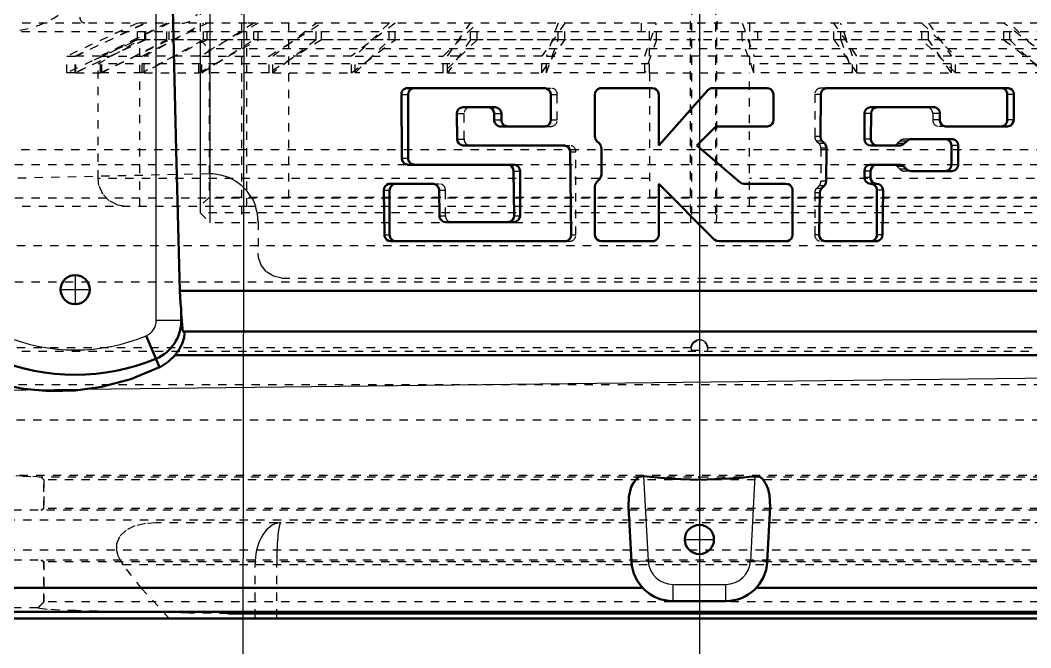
# Model space of a CAD drawing. Header units: millimetres. Extents: x 29178 to 37588, y 1365 to 7305.
# Drawn here: x 31021.9 to 31143.3, y 4252.4 to 4327.8 of the extents above; entities that cross this region are included whole.
import ezdxf

# ---------------------------------------------------------------- set-up
doc = ezdxf.new("R2010")
doc.units = ezdxf.units.MM
for name, pattern in [('CENTER', [7, 4, -1, 1, -1]), ('CENTER2', [28.575, 19.05, -3.175, 3.175, -3.175]), ('Dashed', [2, 1, -1])]:
    doc.linetypes.add(name, pattern=pattern)
for name, color, linetype, lineweight in [('2d ConnectionPoints', 7, 'Continuous', 50), ('AM_0', 7, 'Continuous', 50), ('AM_4', 3, 'Continuous', 25), ('AM_5', 3, 'Continuous', 25), ('AM_7', 7, 'CENTER', 25), ('AM_9', 6, 'Dashed', 25), ('CENTRO', 1, 'CENTER2', 15)]:
    doc.layers.add(name, color=color, linetype=linetype, lineweight=lineweight)

# ---------------------------------------------------------------- blocks, each defined once
blk = doc.blocks.new('1_SKF_MBL_24_0_in_SKFSNL5246201224KH3024_4')
at = {"layer": 'AM_9'}
for p, q in [((23, 67.5), (23, -67.5)), ((24.96, 41.8), (21, 36.56)), ((24.96, 41.34), (21, 37.28)), ((23, 36.56), (26.96, 41.8)), ((23, 37.28), (26.96, 41.34)), ((24.96, 30.78), (24.96, 41.34)), ((26.96, 41.34), (26.96, 30.78)), ((23, 37.28), (21, 37.28)), ((23, 36.56), (21, 36.56)), ((21, 26.72), (24.96, 30.78)), ((26.96, 30.78), (23, 26.72)), ((26.96, 30.78), (24.96, 30.78)), ((21, 27.51), (24.96, 30.28)), ((26.96, 30.28), (23, 27.51)), ((26.96, 30.28), (24.96, 30.28)), ((24.96, 30.28), (24.96, 18.93)), ((26.96, 18.93), (26.96, 30.28)), ((23, 27.51), (21, 27.51)), ((23, 26.72), (21, 26.72)), ((24.96, 18.93), (21, 16.16)), ((24.96, 18.39), (21, 16.98)), ((23, 16.16), (26.96, 18.93)), ((23, 16.98), (26.96, 18.39)), ((26.96, 18.93), (24.96, 18.93)), ((24.96, 6.55), (24.96, 18.39)), ((26.96, 18.39), (24.96, 18.39)), ((26.96, 18.39), (26.96, 6.55)), ((23, 16.98), (21, 16.98)), ((23, 16.16), (21, 16.16)), ((23, 7), (21, 7)), ((21, 5.15), (24.96, 6.55)), ((26.96, 6.55), (23, 5.15)), ((26.96, 6.55), (24.96, 6.55)), ((21, 6), (26.96, 6)), ((23, 5.15), (21, 5.15)), ((24.96, 6), (24.96, -6)), ((26.96, -6), (26.96, 6)), ((24.96, -6.55), (21, -5.15)), ((23, -5.15), (21, -5.15)), ((26.96, -6), (21, -6)), ((23, -5.15), (26.96, -6.55)), ((21, -7), (23, -7)), ((24.96, -18.39), (24.96, -6.55)), ((26.96, -6.55), (24.96, -6.55)), ((26.96, -6.55), (26.96, -18.39)), ((23, -16.16), (21, -16.16)), ((21, -16.16), (24.96, -18.93)), ((23, -16.98), (21, -16.98)), ((21, -16.98), (24.96, -18.39)), ((26.96, -18.93), (23, -16.16)), ((26.96, -18.39), (23, -16.98)), ((26.96, -18.39), (24.96, -18.39)), ((24.96, -18.93), (24.96, -30.28)), ((26.96, -18.93), (24.96, -18.93)), ((26.96, -30.28), (26.96, -18.93)), ((23, -26.72), (21, -26.72)), ((24.96, -30.78), (21, -26.72)), ((23, -27.51), (21, -27.51)), ((24.96, -30.28), (21, -27.51)), ((23, -26.72), (26.96, -30.78)), ((23, -27.51), (26.96, -30.28)), ((26.96, -30.28), (24.96, -30.28)), ((24.96, -41.34), (24.96, -30.78)), ((26.96, -30.78), (24.96, -30.78)), ((26.96, -30.78), (26.96, -41.34)), ((23, -36.56), (21, -36.56)), ((21, -36.56), (24.96, -41.8)), ((23, -37.28), (21, -37.28)), ((21, -37.28), (24.96, -41.34)), ((26.96, -41.8), (23, -36.56)), ((26.96, -41.34), (23, -37.28)), ((26.96, -41.34), (24.96, -41.34)), ((24.96, -41.8), (24.96, -51.27)), ((26.96, -41.8), (24.96, -41.8)), ((26.96, -51.27), (26.96, -41.8)), ((23, -45.4), (21, -45.4)), ((24.96, -51.68), (21, -45.4)), ((23, -46.03), (21, -46.03)), ((24.96, -51.27), (21, -46.03)), ((23, -45.4), (26.96, -51.68)), ((23, -46.03), (26.96, -51.27)), ((26.96, -51.27), (24.96, -51.27)), ((26.96, -51.68), (24.96, -51.68)), ((24.96, -59.8), (24.96, -51.68)), ((26.96, -51.68), (26.96, -59.8)), ((21, -53), (24.96, -60.14)), ((23, -53), (21, -53)), ((26.96, -60.14), (23, -53)), ((23, -53.53), (21, -53.53)), ((21, -53.53), (24.96, -59.8)), ((26.96, -59.8), (23, -53.53)), ((24.96, -66.97), (21, -59.16)), ((23, -59.16), (21, -59.16)), ((23, -59.16), (26.96, -66.97)), ((23, -59.57), (21, -59.57)), ((24.96, -66.71), (21, -59.57)), ((21, -60), (23, -60)), ((23, -59.57), (26.96, -66.71)), ((26.96, -59.8), (24.96, -59.8)), ((26.96, -60.14), (24.96, -60.14)), ((24.96, -60.14), (24.96, -66.71)), ((26.96, -66.71), (26.96, -60.14)), ((21, -63.7), (24.96, -71.97)), ((23, -63.7), (21, -63.7)), ((23, -63.98), (21, -63.98)), ((21, -63.98), (24.96, -71.79)), ((26.96, -71.97), (23, -63.7)), ((26.96, -71.79), (23, -63.98)), ((23, -66.51), (21, -66.51)), ((24.96, -75.01), (21, -66.51)), ((23, -66.65), (21, -66.65)), ((24.96, -74.92), (21, -66.65)), ((23, -66.51), (26.96, -75.01)), ((23, -66.65), (26.96, -74.92)), ((26.96, -66.71), (24.96, -66.71)), ((21, -67.5), (24.96, -76)), ((21, -67.5), (23.41, -72.66)), ((23, -67.5), (21, -67.5)), ((23, -67.5), (26.96, -76)), ((25.41, -72.66), (23, -67.5)), ((26.96, -66.97), (24.96, -66.97)), ((24.96, -71.79), (24.96, -66.97)), ((26.96, -66.97), (26.96, -71.79)), ((26.96, -71.79), (24.96, -71.79)), ((26.96, -71.97), (24.96, -71.97)), ((24.96, -71.97), (24.96, -74.92)), ((26.96, -74.92), (26.96, -71.97)), ((26.96, -74.92), (24.96, -74.92)), ((26.96, -75.01), (24.96, -75.01)), ((24.96, -76), (24.96, -75.01)), ((26.96, -75.01), (26.96, -76)), ((26.96, -76), (24.96, -76))]:
    blk.add_line(p, q, dxfattribs=at)
blk = doc.blocks.new('2_SKF_KML_24_0_in_SKFSNL5246201224KH3024_4')
at = {"layer": 'AM_5'}
blk.add_line((23, -60), (43, -60), dxfattribs=at)
at = {"layer": 'AM_9'}
for p, q in [((25.89, 72.25), (25.89, 6)), ((39.67, 72.25), (39.67, 6)), ((23, 67.25), (23, 6)), ((24.08, 58.92), (24.08, -58.92)), ((41.92, 58.92), (41.92, -58.92)), ((23.01, 6), (23, 5.79)), ((43, 6), (26.96, 6)), ((23, -5.79), (23.01, -6)), ((23, -6), (23, -67.25)), ((25.89, -6), (25.89, -72.25)), ((26.96, -6), (43, -6)), ((39.67, -6), (39.67, -72.25)), ((23, -60), (24.08, -58.92)), ((24.08, -58.92), (41.92, -58.92)), ((41.92, -58.92), (43, -60)), ((43, -67.25), (23, -67.25)), ((25.89, -72.25), (23.01, -67.25)), ((39.67, -72.25), (25.89, -72.25))]:
    blk.add_line(p, q, dxfattribs=at)
blk.add_lwpolyline([(43, -68.91), (42.85, -69.89), (42.34, -70.9), (41.53, -71.68), (40.51, -72.14), (39.67, -72.25)], dxfattribs=at)
blk = doc.blocks.new('3_H_3024_sleeve_h_0_in_SKFSNL5246201224KH3024_4')
at = {"layer": 'AM_5'}
blk.add_line((45, -58.77), (5, -58.77), dxfattribs=at)
at = {"layer": 'AM_9'}
for p, q in [((43.77, 60), (43.77, -60)), ((45, 58.77), (45, -58.77)), ((43.77, 2.09), (-27, 2.17)), ((-27, 1.92), (45, 1.92)), ((45, 2.05), (43.77, 2.09)), ((-27, -0.96), (45, -0.96)), ((43.77, -1.05), (-27, -1.08)), ((45, -1.03), (43.77, -1.05)), ((-27, -55), (45, -55)), ((43.77, -60), (45, -58.77)), ((5, -60), (43.77, -60))]:
    blk.add_line(p, q, dxfattribs=at)
blk = doc.blocks.new('4_FRB_22_215_location_rng_1_0_in_SKFSNL5246201224KH3024_4')
at = {"layer": 'AM_9'}
for p, q in [((21, 108.75), (21, -54.375)), ((43, 108.75), (43, -54.375)), ((21, -49.375), (43, -49.375)), ((43, -54.375), (21, -54.375))]:
    blk.add_line(p, q, dxfattribs=at)
blk = doc.blocks.new('6_1224_KM_simple_0_in_SKFSNL5246201224KH3024_4')
at = {"layer": 'AM_9'}
for p, q in [((22.01, -83.46), (22.01, 83.46)), ((21, -54.38), (21, -105.4))]:
    blk.add_line(p, q, dxfattribs=at)
for centre, radius, start, end in [((18.9, -62.19), 2.1, 0, 92.3859), ((20.3, -73.75), 0.7, 270, 360), ((10.5, -83.46), 11.51, 279.4996, 51.5166)]:
    blk.add_arc(centre, radius, start, end, dxfattribs=at)
blk = doc.blocks.new('10_SNL_524_620_CAP_0_in_SKFSNL5246201224KH3024_4')
at = {"layer": 'AM_0'}
for p, q in [((88.82, 6.81), (88.82, 99.94)), ((91.7, -95.54), (91.7, 95.54)), ((53.16, -62.42), (53.16, 62.42)), ((58.01, -62.03), (58.01, 62)), ((60.88, -62.98), (60.88, 62.98)), ((29.57, 37.78), (32.63, 37.76)), ((28.8, 15.34), (28.8, 37.06)), ((32.63, 36.99), (29.57, 36.99)), ((33.4, 37.02), (33.4, 29.63)), ((34.93, 25.44), (34.93, 30.36)), ((35.7, 31.09), (38, 31.07)), ((38, 30.28), (35.7, 30.28)), ((38.76, 30.32), (38.76, 25.4)), ((31.1, 28.16), (31.1, 20.57)), ((32.63, 28.89), (31.87, 28.9)), ((35.47, 24.6), (35.16, 24.91)), ((38.54, 24.88), (38.22, 24.57)), ((35.7, 24.06), (35.7, 20.57)), ((38, 24.04), (38, 20.57)), ((41.06, 22.06), (46.42, 21.99)), ((40.3, 21.31), (40.3, 20.57)), ((46.42, 21.32), (41.06, 21.32)), ((47.19, 21.23), (47.19, 15.14)), ((31.87, 20.64), (34.93, 20.61)), ((34.93, 19.83), (31.87, 19.83)), ((38.76, 20.57), (39.53, 20.56)), ((39.53, 19.83), (38.76, 19.83)), ((34.62, 14.53), (29.57, 14.57)), ((35.47, 15.06), (35.16, 14.74)), ((39.98, 15.23), (36.02, 15.28)), ((40.84, 14.68), (40.52, 15)), ((46.42, 14.39), (41.38, 14.45)), ((41.06, 11.2), (46.42, 11.2)), ((40.3, 5.35), (40.3, 10.43)), ((47.19, 10.43), (47.19, 2.32)), ((29.57, 8.9), (32.63, 8.9)), ((79.07, 8.5), (85.66, 8.15)), ((28.8, 1.58), (28.8, 8.13)), ((33.4, 8.13), (33.4, 2.32)), ((35.7, -0.29), (40.11, 4.85)), ((90.4, 3.16), (90.4, -3.16)), ((33.62, 1.78), (35.7, -0.29)), ((46.97, 1.78), (40.3, -4.89)), ((35.7, -4.89), (29.06, 1.01)), ((28.8, -11.78), (28.8, -5.66)), ((29.57, -4.89), (35.7, -4.89)), ((40.3, -4.89), (46.42, -4.89)), ((47.19, -5.66), (47.19, -11.78)), ((88.82, -99.94), (88.82, -6.81)), ((85.66, -8.15), (79.07, -8.5)), ((35.47, -12.01), (35.16, -12.33)), ((39.21, -11.78), (36.02, -11.78)), ((40.07, -12.33), (39.75, -12.01)), ((34.62, -12.55), (29.57, -12.55)), ((46.42, -12.55), (40.61, -12.55)), ((36.46, -15.51), (46.42, -15.4)), ((35.7, -28.35), (35.7, -16.28)), ((47.19, -16.15), (47.19, -37.09)), ((29.57, -17.86), (32.63, -17.84)), ((28.8, -35.09), (28.8, -18.63)), ((33.4, -18.59), (33.4, -23.88)), ((38.76, -21.55), (44.13, -21.55)), ((38, -35), (38, -22.3)), ((44.13, -22.26), (38.76, -22.32)), ((44.89, -30.48), (44.89, -22.3)), ((31.87, -23.79), (32.63, -23.79)), ((31.1, -28.4), (31.1, -24.54)), ((32.63, -24.64), (31.87, -24.65)), ((31.87, -29.14), (34.93, -29.11)), ((41.06, -31.27), (44.13, -31.23)), ((40.3, -37.18), (40.3, -32.02)), ((29.57, -34.99), (37.23, -34.99)), ((37.23, -35.74), (29.57, -35.81)), ((41.06, -37.23), (46.42, -37.23)), ((46.42, -37.83), (41.06, -37.9)), ((55.93, -62.25), (56.71, -62.18)), ((56.71, -62.25), (55.93, -62.25)), ((58.53, -66.47), (62.33, -64.86))]:
    blk.add_line(p, q, dxfattribs=at)
for points in [[(28.8, 37.06), (28.81, 37.14), (28.88, 37.38), (29.03, 37.58), (29.24, 37.72), (29.49, 37.78), (29.57, 37.78)], [(32.63, 37.76), (32.89, 37.71), (33.11, 37.59), (33.28, 37.41), (33.38, 37.18), (33.4, 37.02)], [(34.93, 30.36), (34.94, 30.45), (35.01, 30.68), (35.16, 30.88), (35.37, 31.03), (35.62, 31.09), (35.7, 31.09)], [(38, 31.07), (38.25, 31.03), (38.48, 30.9), (38.65, 30.71), (38.74, 30.48), (38.76, 30.32)], [(33.4, 29.63), (33.4, 29.55), (33.32, 29.31), (33.17, 29.1), (32.96, 28.96), (32.72, 28.9), (32.63, 28.89)], [(31.1, 28.16), (31.11, 28.25), (31.18, 28.49), (31.33, 28.69), (31.54, 28.83), (31.79, 28.9), (31.87, 28.9)], [(35.16, 24.91), (35.01, 25.12), (34.94, 25.36), (34.93, 25.44)], [(35.47, 24.6), (35.62, 24.39), (35.69, 24.15), (35.7, 24.06)], [(38, 24.04), (38.02, 24.21), (38.12, 24.44), (38.22, 24.57)], [(38.76, 25.4), (38.74, 25.24), (38.64, 25), (38.54, 24.88)], [(40.3, 21.31), (40.3, 21.34), (40.35, 21.59), (40.48, 21.8), (40.68, 21.96), (40.92, 22.05), (41.06, 22.06)], [(46.42, 21.99), (46.68, 21.94), (46.9, 21.82), (47.07, 21.63), (47.17, 21.39), (47.19, 21.23)], [(31.87, 20.64), (31.61, 20.69), (31.39, 20.81), (31.22, 21), (31.12, 21.24), (31.1, 21.4)], [(35.7, 21.36), (35.69, 21.27), (35.62, 21.03), (35.47, 20.82), (35.26, 20.68), (35.01, 20.61), (34.93, 20.61)], [(38.76, 20.57), (38.51, 20.62), (38.28, 20.74), (38.11, 20.93), (38.02, 21.17), (38, 21.34)], [(40.3, 21.31), (40.29, 21.22), (40.22, 20.98), (40.07, 20.77), (39.86, 20.63), (39.61, 20.57), (39.53, 20.56)], [(29.57, 14.57), (29.32, 14.62), (29.09, 14.74), (28.92, 14.94), (28.82, 15.17), (28.8, 15.34)], [(35.16, 14.74), (34.95, 14.6), (34.7, 14.53), (34.62, 14.53)], [(35.47, 15.06), (35.68, 15.2), (35.93, 15.27), (36.02, 15.28)], [(39.98, 15.23), (40.23, 15.19), (40.46, 15.06), (40.52, 15)], [(41.38, 14.45), (41.13, 14.5), (40.9, 14.63), (40.84, 14.68)], [(47.19, 15.14), (47.18, 15.05), (47.11, 14.81), (46.96, 14.6), (46.75, 14.46), (46.5, 14.39), (46.42, 14.39)], [(40.3, 10.43), (40.34, 10.69), (40.46, 10.91), (40.66, 11.08), (40.9, 11.18), (41.06, 11.2)], [(46.42, 11.2), (46.68, 11.16), (46.9, 11.03), (47.07, 10.84), (47.17, 10.61), (47.19, 10.43)], [(28.8, 8.13), (28.85, 8.39), (28.97, 8.61), (29.17, 8.78), (29.4, 8.88), (29.57, 8.9)], [(32.63, 8.9), (32.89, 8.86), (33.11, 8.73), (33.28, 8.54), (33.38, 8.31), (33.4, 8.13)], [(75.38, 6.7), (75.39, 6.98), (75.48, 7.25), (75.72, 7.58), (76.3, 8), (76.97, 8.27), (77.68, 8.43), (79.07, 8.5)], [(75.38, 6.7), (75.62, 4.57), (75.83, 0), (75.72, -3.35), (75.38, -6.7)], [(40.3, 5.35), (40.25, 5.1), (40.11, 4.85)], [(29.06, 1.01), (28.9, 1.21), (28.82, 1.45), (28.8, 1.58)], [(33.62, 1.78), (33.48, 1.99), (33.41, 2.24), (33.4, 2.32)], [(47.19, 2.32), (47.15, 2.07), (47.02, 1.84), (46.97, 1.78)], [(28.8, -5.66), (28.85, -5.4), (28.97, -5.18), (29.16, -5.01), (29.4, -4.91), (29.57, -4.89)], [(46.42, -4.89), (46.68, -4.93), (46.9, -5.06), (47.07, -5.25), (47.17, -5.49), (47.19, -5.66)], [(79.07, -8.5), (77.87, -8.46), (76.7, -8.18), (76.18, -7.93), (75.6, -7.45), (75.44, -7.17), (75.38, -6.85), (75.38, -6.7)], [(29.57, -12.55), (29.32, -12.51), (29.09, -12.38), (28.92, -12.19), (28.82, -11.95), (28.8, -11.78)], [(35.47, -12.01), (35.68, -11.86), (35.93, -11.79), (36.02, -11.78)], [(39.21, -11.78), (39.47, -11.83), (39.69, -11.95), (39.75, -12.01)], [(47.19, -11.78), (47.15, -12.04), (47.02, -12.26), (46.83, -12.43), (46.59, -12.53), (46.42, -12.55)], [(35.16, -12.33), (34.95, -12.47), (34.7, -12.54), (34.62, -12.55)], [(40.61, -12.55), (40.36, -12.51), (40.13, -12.38), (40.07, -12.33)], [(35.7, -16.28), (35.7, -16.2), (35.77, -15.95), (35.92, -15.74), (36.13, -15.59), (36.38, -15.52), (36.46, -15.51)], [(46.42, -15.4), (46.68, -15.43), (46.9, -15.55), (47.07, -15.74), (47.17, -15.98), (47.19, -16.15)], [(28.8, -18.63), (28.81, -18.55), (28.88, -18.3), (29.03, -18.09), (29.24, -17.94), (29.49, -17.87), (29.57, -17.86)], [(32.63, -17.84), (32.89, -17.88), (33.11, -18), (33.28, -18.19), (33.38, -18.42), (33.4, -18.59)], [(38, -23.08), (38, -23), (38.07, -22.75), (38.22, -22.55), (38.43, -22.4), (38.68, -22.33), (38.76, -22.32)], [(44.13, -22.26), (44.38, -22.3), (44.6, -22.42), (44.77, -22.6), (44.87, -22.84), (44.89, -23)], [(33.4, -23.88), (33.4, -23.97), (33.32, -24.21), (33.17, -24.42), (32.96, -24.56), (32.72, -24.64), (32.63, -24.64)], [(31.1, -25.41), (31.11, -25.32), (31.18, -25.08), (31.33, -24.87), (31.54, -24.72), (31.79, -24.65), (31.87, -24.65)], [(31.87, -29.14), (31.61, -29.1), (31.39, -28.98), (31.22, -28.79), (31.12, -28.56), (31.1, -28.4)], [(35.7, -28.35), (35.69, -28.44), (35.62, -28.68), (35.47, -28.89), (35.26, -29.03), (35.01, -29.1), (34.93, -29.11)], [(40.3, -32.02), (40.3, -31.93), (40.37, -31.69), (40.52, -31.49), (40.73, -31.34), (40.98, -31.27), (41.06, -31.27)], [(44.89, -30.48), (44.89, -30.49), (44.85, -30.73), (44.72, -30.95), (44.53, -31.12), (44.29, -31.21), (44.13, -31.23)], [(29.57, -35.81), (29.32, -35.78), (29.09, -35.66), (28.92, -35.47), (28.82, -35.25), (28.8, -35.09)], [(38, -35), (37.99, -35.09), (37.92, -35.32), (37.77, -35.53), (37.56, -35.67), (37.31, -35.74), (37.23, -35.74)], [(41.06, -37.9), (40.81, -37.86), (40.58, -37.75), (40.41, -37.56), (40.31, -37.34), (40.3, -37.18)], [(47.19, -37.09), (47.19, -37.11), (47.14, -37.35), (47.01, -37.57), (46.81, -37.73), (46.57, -37.82), (46.42, -37.83)], [(60.88, -62.98), (60.13, -62.45), (59.39, -62.1), (58.75, -61.92), (58.27, -61.87), (58.06, -61.9), (58, -61.97)], [(-53.16, -62.42), (-47.17, -62.57), (-35.18, -62.9), (-23.19, -63.21), (-10.4, -63.43), (2.4, -63.49), (19.33, -63.28), (36.25, -62.86), (53.16, -62.42)], [(53.16, -62.42), (54.65, -62.34), (55.31, -62.28), (55.93, -62.25)], [(56.71, -62.18), (57.24, -62.14), (57.64, -62.12), (57.88, -62.09), (58, -62.03), (58, -61.99)], [(60.88, -62.98), (61.67, -63.82), (62.3, -64.8), (62.33, -64.86)], [(62.31, -64.86), (63.74, -68.31), (64.68, -71.83), (65.12, -74.97), (65.2, -78.07), (64.93, -81.2), (64.33, -84.24), (63.88, -85.8)]]:
    blk.add_lwpolyline(points, dxfattribs=at)
for centre in [(83, 0), (53, -75)]:
    blk.add_circle(centre, 1.75, dxfattribs=at)
for centre, radius, start, end in [((85.4, 3.16), 5, 0, 86.9583), ((85.4, -3.16), 5, 273.0417, 360), ((56.71, -67.24), 4.99, 23, 90), ((38.09, -75), 25.15, 337.3029, 22.6971)]:
    blk.add_arc(centre, radius, start, end, dxfattribs=at)
for centre, major_axis, start_param, end_param in [((29.57, 36.25), (0.766, 0), 1.570796, 3.141593), ((32.63, 36.25), (0.766, 0), 6.283185, 7.853982), ((35.7, 29.53), (0.766, 0), 1.570796, 3.141593), ((38, 29.53), (0.766, 0), 6.283185, 7.853982), ((41.06, 20.57), (0.766, 0), 1.570796, 3.141593), ((46.42, 20.57), (0.766, 0), 6.283185, 7.853982), ((31.87, 20.57), (0.766, 0), 3.141593, 4.712389), ((34.93, 20.57), (0.766, 0), 4.712389, 6.283185), ((38.76, 20.57), (0.766, 0), 3.141593, 4.712389), ((39.53, 20.57), (0.766, 0), 4.712389, 6.283185), ((38.76, -22.3), (-0.766, 0), 4.712389, 6.283185), ((44.13, -22.3), (-0.766, 0), 3.141593, 4.712389), ((32.63, -23.05), (-0.766, 0), 1.570796, 3.141593), ((31.87, -24.54), (-0.766, 0), 4.712389, 6.283185), ((29.57, -34.24), (-0.766, 0), 6.283185, 7.853982), ((37.23, -34.24), (-0.766, 0), 1.570796, 3.141593), ((41.06, -36.48), (-0.766, 0), 0, 1.570796), ((46.42, -36.48), (-0.766, 0), 1.570796, 3.141593)]:
    blk.add_ellipse(centre, major_axis=major_axis, ratio=0.97437, start_param=start_param, end_param=end_param, dxfattribs=at)
at = {"layer": 'AM_4'}
for p, q in [((29.57, 37.78), (29.57, 36.99)), ((32.63, 37.76), (32.63, 36.99)), ((35.7, 31.09), (35.7, 30.28)), ((38, 31.07), (38, 30.28)), ((41.06, 22.06), (41.06, 21.32)), ((46.42, 21.99), (46.42, 21.32)), ((31.87, 20.64), (31.87, 19.83)), ((34.93, 20.61), (34.93, 19.83)), ((38.76, 20.57), (38.76, 19.83)), ((39.53, 20.56), (39.53, 19.83)), ((85.66, 8.15), (85.56, 6.16)), ((85.56, 6.16), (75.38, 6.7)), ((88.4, -3.16), (88.4, 3.16)), ((90.4, 3.16), (88.4, 3.16)), ((90.4, -3.16), (88.4, -3.16)), ((75.38, -6.7), (85.56, -6.16)), ((85.66, -8.15), (85.56, -6.16)), ((38.76, -22.32), (38.76, -21.55)), ((44.13, -22.26), (44.13, -21.55)), ((31.87, -24.65), (31.87, -23.79)), ((32.63, -24.64), (32.63, -23.79)), ((29.57, -35.81), (29.57, -34.99)), ((37.23, -35.74), (37.23, -34.99)), ((41.06, -37.9), (41.06, -37.23)), ((46.42, -37.83), (46.42, -37.23)), ((56.71, -62.18), (56.71, -65.25)), ((56.71, -65.25), (-56.71, -65.25))]:
    blk.add_line(p, q, dxfattribs=at)
for centre, radius, start, end in [((85.4, 3.16), 3, 360, 86.9583), ((85.4, -3.16), 3, 273.0417, 0), ((56.71, -67.24), 1.99, 23, 90), ((38.09, -75), 22.15, 337.3439, 22.6561)]:
    blk.add_arc(centre, radius, start, end, dxfattribs=at)
at = {"layer": 'AM_7'}
for p, q in [((83, -1.84), (83, 1.84)), ((53, -76.84), (53, -73.16)), ((51.16, -75), (54.84, -75))]:
    blk.add_line(p, q, dxfattribs=at)
at = {"layer": 'AM_9'}
for p, q in [((38, 108.75), (38, -108.75)), ((42, 108.75), (42, -108.75)), ((36.21, 107.5), (36.21, -107.5)), ((47.76, 101), (47.76, -101)), ((68.67, 92.97), (68.67, -92.97)), ((75.32, 83.32), (75.32, -83.32)), ((80.7, 83.75), (80.7, -83.75)), ((84.3, 83.75), (84.3, -83.75)), ((79.5, 82.55), (79.5, -82.55)), ((85.5, 82.55), (85.5, -82.55)), ((75.5, 79.1), (75.5, -79.1)), ((75.85, 78.75), (75.85, -78.75)), ((79.3, 78.75), (79.3, -78.75)), ((85.7, 78.75), (85.7, -78.75)), ((90.5, 78.75), (90.5, -78.75)), ((52.12, 70.74), (52.12, -100.1)), ((58, 61.99), (58, -61.97)), ((58, -61.99), (58, 61.99)), ((58, -61.97), (58, 61.97)), ((33.4, 29.63), (33.4, 28.78)), ((31.87, 28.9), (31.87, 28.04)), ((31.87, 28.04), (32.63, 28.04)), ((32.63, 28.89), (32.63, 28.04)), ((34.93, 25.44), (34.93, 24.61)), ((35.16, 24.91), (35.16, 24.09)), ((35.47, 24.6), (35.47, 23.78)), ((38.22, 24.57), (38.22, 23.78)), ((38.54, 24.88), (38.54, 24.09)), ((38.76, 25.4), (38.76, 24.61)), ((35.16, 24.09), (35.47, 23.78)), ((38.22, 23.78), (38.54, 24.09)), ((28.8, 15.34), (28.8, 14.6)), ((29.57, 14.57), (29.57, 13.85)), ((35.16, 14.74), (35.16, 14.07)), ((35.47, 15.06), (35.47, 14.38)), ((36.02, 15.28), (36.02, 14.6)), ((36.02, 14.6), (39.98, 14.6)), ((39.98, 15.23), (39.98, 14.6)), ((40.52, 15), (40.52, 14.38)), ((40.84, 14.68), (40.84, 14.07)), ((47.19, 15.14), (47.19, 14.6)), ((29.57, 13.85), (34.62, 13.85)), ((34.62, 14.53), (34.62, 13.85)), ((35.16, 14.07), (35.47, 14.38)), ((40.52, 14.38), (40.84, 14.07)), ((41.38, 14.45), (41.38, 13.85)), ((41.38, 13.85), (46.42, 13.85)), ((46.42, 14.39), (46.42, 13.85)), ((35.7, -16.28), (35.7, -15.58)), ((46.42, -14.84), (36.46, -14.84)), ((36.46, -15.51), (36.46, -14.84)), ((46.42, -15.4), (46.42, -14.84)), ((47.19, -16.15), (47.19, -15.58)), ((28.8, -18.63), (28.8, -17.82)), ((32.63, -17.08), (29.57, -17.08)), ((29.57, -17.86), (29.57, -17.08)), ((32.63, -17.84), (32.63, -17.08)), ((33.4, -18.59), (33.4, -17.82)), ((34.93, -28.27), (31.87, -28.27)), ((31.87, -29.14), (31.87, -28.27)), ((34.93, -29.11), (34.93, -28.27)), ((40.3, -32.02), (40.3, -31.26)), ((41.06, -31.27), (41.06, -30.51)), ((44.13, -30.51), (41.06, -30.51)), ((44.13, -31.23), (44.13, -30.51)), ((43, -54.38), (43, -107.75)), ((58, -61.97), (58, -61.99)), ((75.5, -79.1), (75.85, -78.75)), ((75.85, -78.75), (79.3, -78.75)), ((79.3, -78.75), (79.5, -79.1)), ((85.5, -79.1), (85.7, -78.75)), ((85.7, -78.75), (90.5, -78.75)), ((90.5, -78.75), (91.89, -80.14)), ((75.32, -83.32), (75.5, -79.1))]:
    blk.add_line(p, q, dxfattribs=at)
for centre, major_axis, start_param, end_param in [((31.87, 27.29), (0.766, 0), 1.570796, 3.141593), ((32.63, 28.78), (0.766, 0), 4.712389, 6.283185), ((35.7, 24.61), (0.766, 0), 3.141593, 3.926991), ((38, 24.61), (0.766, 0), 5.497787, 6.283185), ((34.93, 23.25), (0.766, 0), 0, 0.785398), ((38.76, 23.25), (0.766, 0), 2.356194, 3.141593), ((29.57, 14.6), (0.766, 0), 3.141593, 4.712389), ((36.02, 13.85), (0.766, 0), 1.570796, 2.356194), ((39.98, 13.85), (0.766, 0), 0.785398, 1.570796), ((46.42, 14.6), (0.766, 0), 4.712389, 6.283185), ((34.62, 14.6), (0.766, 0), 4.712389, 5.497787), ((41.38, 14.6), (0.766, 0), 3.926991, 4.712389), ((36.46, -15.58), (-0.766, 0), 4.712389, 6.283185), ((46.42, -15.58), (-0.766, 0), 3.141593, 4.712389), ((29.57, -17.82), (-0.766, 0), 4.712389, 6.283185), ((32.63, -17.82), (-0.766, 0), 3.141593, 4.712389), ((31.87, -27.53), (-0.766, 0), 0, 1.570796), ((34.93, -27.53), (-0.766, 0), 1.570796, 3.141593), ((44.13, -29.77), (-0.766, 0), 1.570796, 3.141593), ((41.06, -31.26), (-0.766, 0), 4.712389, 6.283185)]:
    blk.add_ellipse(centre, major_axis=major_axis, ratio=0.97437, start_param=start_param, end_param=end_param, dxfattribs=at)
blk = doc.blocks.new('11_SNL_524_620_BASE_0_in_SKFSNL5246201224KH3024_4')
at = {"layer": 'AM_0'}
for p, q in [((92.5, 106.39), (92.5, -106.39)), ((91.89, 56.66), (91.89, -56.66))]:
    blk.add_line(p, q, dxfattribs=at)
at = {"layer": 'AM_7'}
blk.add_line((-123.75, 0), (123.75, 0), dxfattribs=at)
at = {"layer": 'AM_9'}
for p, q in [((60, 126), (60, 1)), ((60.45, 123.59), (60.45, -123.59)), ((64.42, 121.2), (64.42, -121.2)), ((86, -69.26), (86, 69.26)), ((81, 65.32), (81, -65.32)), ((51.62, -50.19), (51.62, 50.19)), ((60.14, 1), (60, 1)), ((60.28, -0.99), (60.28, 0.99)), ((60, -1), (60, -126)), ((60, -1), (60.14, -1)), ((92.37, -50.79), (86, -50.79)), ((44.84, -53.02), (48.62, -53.02)), ((92.38, -53.38), (86, -53.38)), ((39.1, -58.89), (39.8, -89.63)), ((75.85, -78.75), (75.5, -79.1)), ((79.3, -78.75), (75.85, -78.75)), ((79.5, -79.1), (79.3, -78.75)), ((85.7, -78.75), (85.5, -79.1)), ((90.5, -78.75), (85.7, -78.75)), ((91.22, -79.47), (90.5, -78.75)), ((75.5, -79.1), (75.32, -83.32)), ((91.22, -79.47), (91.22, -95.48))]:
    blk.add_line(p, q, dxfattribs=at)
for points in [[(60, -1), (59.91, -1), (59.83, -0.98), (59.74, -0.97), (59.66, -0.94), (59.58, -0.91), (59.5, -0.87), (59.43, -0.82), (59.36, -0.77), (59.29, -0.71), (59.23, -0.64), (59.18, -0.57), (59.13, -0.5), (59.09, -0.42), (59.06, -0.34), (59.03, -0.26), (59.02, -0.17), (59, -0.09), (59, 0), (59, 0.09), (59.02, 0.17), (59.03, 0.26), (59.06, 0.34), (59.09, 0.42), (59.13, 0.5), (59.18, 0.57), (59.23, 0.64), (59.29, 0.71), (59.36, 0.77), (59.43, 0.82), (59.5, 0.87), (59.58, 0.91), (59.66, 0.94), (59.74, 0.97), (59.83, 0.98), (59.91, 1), (60, 1)], [(60.28, 0.99), (60.11, 1), (60, 1)], [(60, -1), (60.17, -1), (60.28, -0.99)], [(51.62, -50.19), (51.4, -51.16), (50.83, -52.05), (50.05, -52.66), (49.16, -52.97), (48.62, -53.02)], [(81, -50.28), (81.02, -50.55), (81.08, -50.82), (81.17, -51.08), (81.3, -51.34), (81.47, -51.59), (81.67, -51.83), (81.9, -52.06), (82.17, -52.27), (82.46, -52.47), (82.79, -52.66), (83.13, -52.82), (83.5, -52.97), (83.89, -53.09), (84.29, -53.2), (84.71, -53.28), (85.13, -53.34), (85.56, -53.37), (86, -53.38)], [(81, -50.28), (81.02, -50.32), (81.08, -50.37), (81.17, -50.41), (81.3, -50.45), (81.47, -50.5), (81.67, -50.54), (81.9, -50.57), (82.17, -50.61), (82.46, -50.64), (82.79, -50.67), (83.13, -50.7), (83.5, -50.72), (83.89, -50.74), (84.29, -50.76), (84.71, -50.77), (85.13, -50.78), (85.56, -50.79), (86, -50.79)], [(42, -53.77), (42.27, -53.63), (42.54, -53.5), (42.74, -53.42), (42.88, -53.36), (42.97, -53.33), (43, -53.32)], [(44.84, -53.02), (43.92, -53.09), (43, -53.32)], [(42, -53.77), (41.19, -54.33), (40.51, -55), (39.96, -55.74), (39.54, -56.55), (39.24, -57.49), (39.11, -58.45), (39.1, -58.89)], [(91.89, -56.66), (91.83, -61.3), (91.76, -65.48), (91.69, -69.15), (91.62, -72.3), (91.54, -74.9), (91.47, -76.93), (91.39, -78.38), (91.3, -79.23), (91.22, -79.47), (91.22, -79.47)], [(92.5, -63.69), (88.91, -66.98), (86, -69.26)], [(81, -65.32), (81.08, -66.57), (81.37, -67.82), (81.88, -68.88), (82.67, -69.68), (83.51, -70.02), (84.31, -70.03), (84.94, -69.86), (85.55, -69.56), (86, -69.26)]]:
    blk.add_lwpolyline(points, dxfattribs=at)
blk.add_ellipse((60.14, 0), major_axis=(0, -1), ratio=0.999848, start_param=2.99949, end_param=6.425288, dxfattribs=at)

msp = doc.modelspace()

# ---------------------------------------------------------------- linework, layer by layer
at = {"color": 7}
msp.add_line((31048.52, 4118.42), (31049.03, 4487.42), dxfattribs=at)
for p, q in [((31103.52, 4460.92), (31103.52, 4235.92)), ((30751.92, 4280.22), (31455.12, 4288.42))]:
    msp.add_line(p, q)
at = {"layer": '2d ConnectionPoints'}
for p in [(31103.52, 4327.42), (31103.52, 4327.42), (31103.52, 4327.42), (31103.52, 4325.42), (31103.52, 4325.42), (31103.52, 4305.42), (31103.52, 4305.42), (31103.52, 4303.42), (31103.52, 4272.92), (31103.52, 4272.92), (31103.52, 4268.92)]:
    msp.add_point(p, dxfattribs=at)
at = {"layer": 'CENTRO'}
msp.add_line((31103.52, 2945.29), (31103.52, 4980.86), dxfattribs=at)

# ---------------------------------------------------------------- block references
at = {"rotation": 270}
for name in ['11_SNL_524_620_BASE_0_in_SKFSNL5246201224KH3024_4', '10_SNL_524_620_CAP_0_in_SKFSNL5246201224KH3024_4', '3_H_3024_sleeve_h_0_in_SKFSNL5246201224KH3024_4', '6_1224_KM_simple_0_in_SKFSNL5246201224KH3024_4', '4_FRB_22_215_location_rng_1_0_in_SKFSNL5246201224KH3024_4', '1_SKF_MBL_24_0_in_SKFSNL5246201224KH3024_4', '2_SKF_KML_24_0_in_SKFSNL5246201224KH3024_4']:
    msp.add_blockref(name, (31103.52, 4348.42), dxfattribs=at)

doc.saveas('drawing.dxf')
